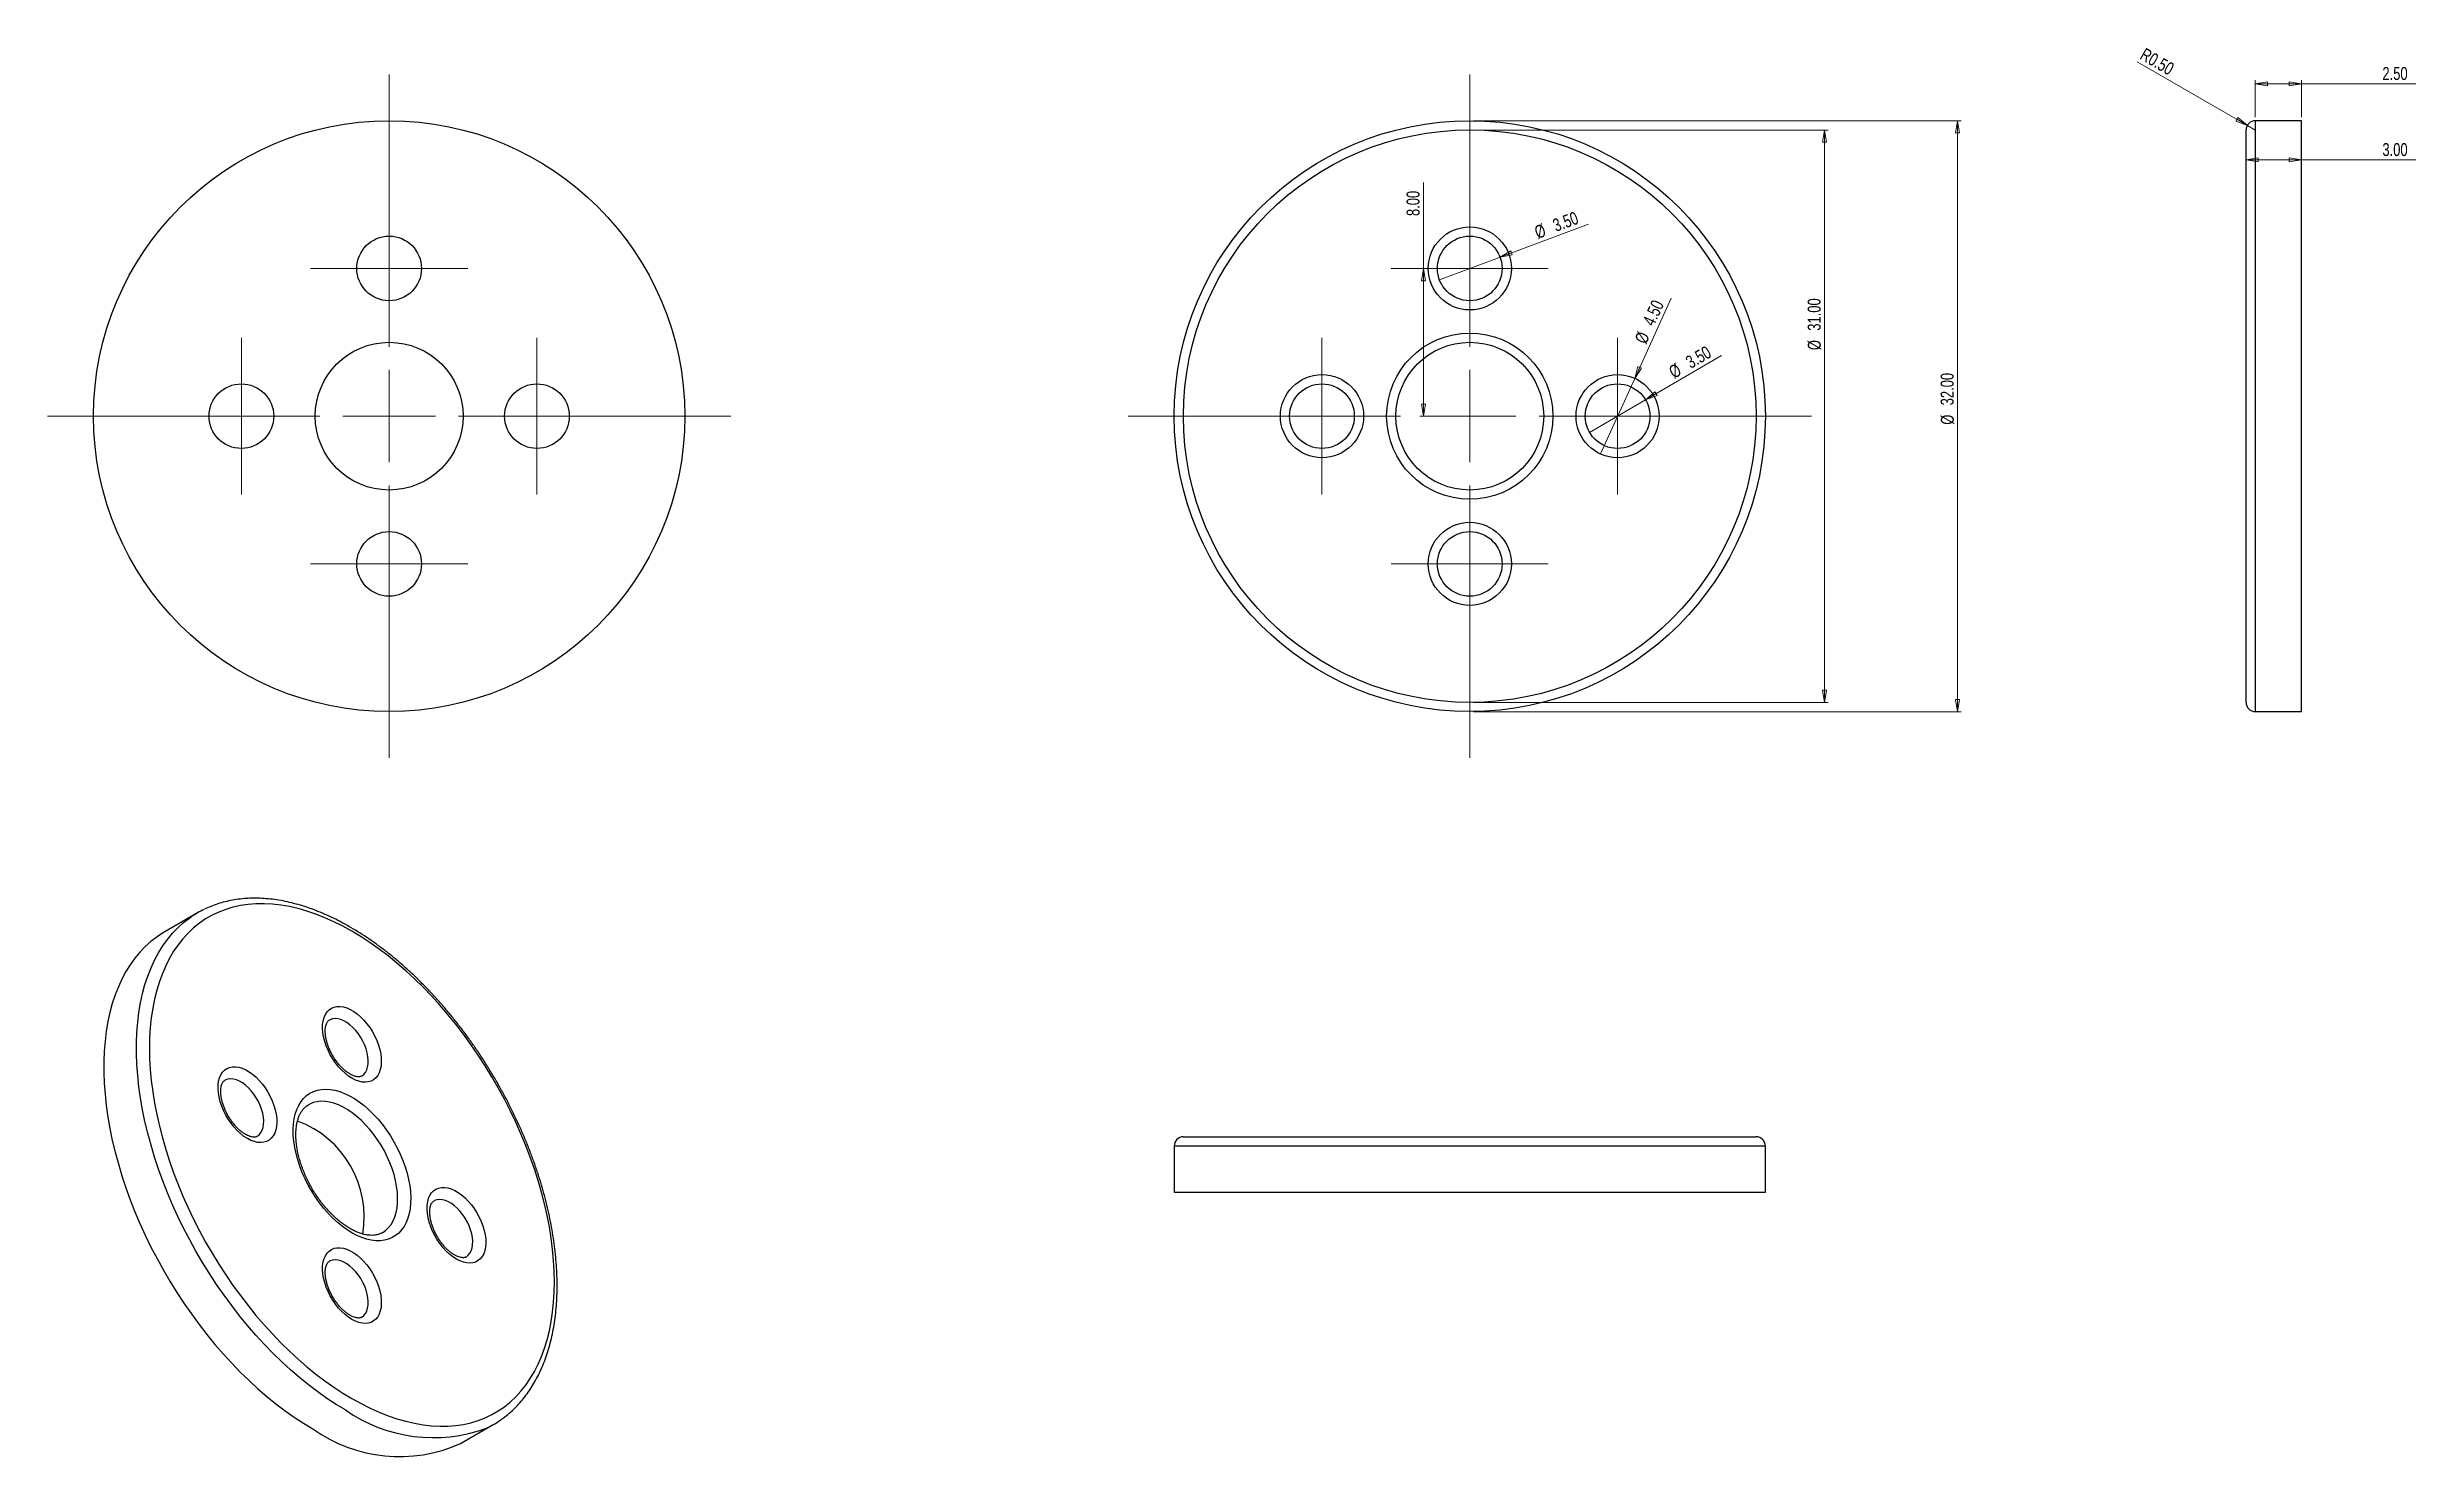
# Model space of a CAD drawing. Header units: millimetres. Extents: x 14 to 142, y 21 to 97.
import ezdxf

# ---------------------------------------------------------------- set-up
doc = ezdxf.new("R2010")
doc.units = ezdxf.units.MM
doc.header["$LTSCALE"] = 0.2
doc.styles.add('SLDTEXTSTYLE0', font='TXT', dxfattribs={"width": 0.75})
doc.dimstyles.new('SLDDIMSTYLE0', dxfattribs={"dimtxt": 0.7, "dimasz": 0.6604, "dimexe": 0, "dimexo": 0.0625, "dimgap": 0.175, "dimtad": 2, "dimrnd": 1e-09, "dimzin": 4, "dimdsep": 46, "dimtxsty": 'SLDTEXTSTYLE0', "dimblk1": 'CLOSED', "dimblk2": 'CLOSED', "dimsah": 1, "dimcen": 0.09, "dimadec": 0, "dimazin": 1, "dimtfac": 1, "dimtofl": 0, "dimtmove": 0, "dimatfit": 3, "dimldrblk": 'CLOSED', "dimfxl": 1, "dimfrac": 2, "dimtolj": 1, "dimtzin": 12, "dimarcsym": 0})
doc.dimstyles.new('SLDDIMSTYLE1', dxfattribs={"dimtxt": 0.7, "dimasz": 0.6604, "dimexe": 0, "dimexo": 0.0625, "dimgap": 0.175, "dimtad": 2, "dimrnd": 1e-09, "dimzin": 4, "dimdsep": 46, "dimtxsty": 'SLDTEXTSTYLE0', "dimblk1": 'NONE', "dimblk2": 'CLOSED', "dimsah": 1, "dimcen": 0, "dimadec": 0, "dimazin": 1, "dimtfac": 1, "dimtmove": 0, "dimatfit": 3, "dimldrblk": 'NONE', "dimfxl": 1, "dimfrac": 2, "dimtolj": 1, "dimtzin": 12, "dimarcsym": 0})
doc.dimstyles.new('SLDDIMSTYLE2', dxfattribs={"dimtxt": 0.7, "dimasz": 0.6604, "dimexe": 0, "dimexo": 0.0625, "dimgap": 0.175, "dimtad": 2, "dimrnd": 1e-09, "dimzin": 0, "dimdsep": 46, "dimtxsty": 'SLDTEXTSTYLE0', "dimblk1": 'CLOSED', "dimblk2": 'CLOSED', "dimsah": 1, "dimcen": 0, "dimadec": 0, "dimazin": 0, "dimtfac": 1, "dimtofl": 0, "dimtmove": 0, "dimatfit": 3, "dimldrblk": 'CLOSED', "dimfxl": 1, "dimfrac": 2, "dimtolj": 1, "dimtzin": 12, "dimarcsym": 0})

# ---------------------------------------------------------------- blocks, each defined once
blk = doc.blocks.new('_Closed')
at = {"color": 0, "linetype": 'ByBlock', "lineweight": -2}
for p, q in [((-1, 0.166667), (0, 0)), ((-1, 0.166667), (-1, -0.166667)), ((0, 0), (-1, -0.166667)), ((0, 0), (-1, 0))]:
    blk.add_line(p, q, dxfattribs=at)
blk = doc.blocks.new('_D')
at = {"color": 7, "linetype": 'Continuous', "lineweight": 0}
for p, q in [((90.87, 93.23), (117.27, 93.23)), ((117.07, 93.23), (117.07, 61.23)), ((90.87, 61.23), (117.27, 61.23))]:
    blk.add_line(p, q, dxfattribs=at)
at = {"color": 7, "linetype": 'Continuous', "lineweight": 18, "xscale": 0.6604, "yscale": 0.6604}
for p, rotation in [((117.07, 93.23, -1.5), 90), ((117.07, 61.23, -1.5), 270)]:
    blk.add_blockref('_Closed', p, dxfattribs=dict(at, rotation=rotation))
at = {"color": 7, "linetype": 'Continuous', "lineweight": 18, "char_height": 0.7, "attachment_point": 1, "rotation": 90, "style": 'SLDTEXTSTYLE0'}
for s, insert in [('32.00', (116.16, 77.82)), ('%%c', (116.17, 76.77))]:
    blk.add_mtext(s, dxfattribs=dict(at, insert=insert))
blk = doc.blocks.new('_D_1')
at = {"color": 7, "linetype": 'Continuous', "lineweight": 0}
for p, q in [((90.87, 92.73), (110.07, 92.73)), ((109.87, 92.73), (109.87, 61.73)), ((90.87, 61.73), (110.07, 61.73))]:
    blk.add_line(p, q, dxfattribs=at)
at = {"color": 7, "linetype": 'Continuous', "lineweight": 18, "xscale": 0.6604, "yscale": 0.6604}
for p, rotation in [((109.87, 92.73, -1.5), 90), ((109.87, 61.73, -1.5), 270)]:
    blk.add_blockref('_Closed', p, dxfattribs=dict(at, rotation=rotation))
at = {"color": 7, "linetype": 'Continuous', "lineweight": 18, "char_height": 0.7, "attachment_point": 1, "rotation": 90, "style": 'SLDTEXTSTYLE0'}
for s, insert in [('31.00', (108.96, 81.86)), ('%%c', (108.97, 80.81))]:
    blk.add_mtext(s, dxfattribs=dict(at, insert=insert))
blk = doc.blocks.new('_D_2')
at = {"color": 7, "linetype": 'Continuous', "lineweight": 0}
for q in [(97.1, 87.64), (89.03, 84.62)]:
    blk.add_line((92.31, 85.85), q, dxfattribs=at)
at = {"color": 7, "linetype": 'Continuous', "lineweight": 18, "xscale": 0.6604, "yscale": 0.6604, "rotation": 200.5016203426}
blk.add_blockref('_Closed', (92.31, 85.85, -1.5), dxfattribs=at)
at = {"color": 7, "linetype": 'Continuous', "lineweight": 18, "char_height": 0.7, "attachment_point": 1, "rotation": 20.5016, "style": 'SLDTEXTSTYLE0'}
for s, insert in [('%%c', (94.1, 87.48)), ('3.50', (95.09, 87.86))]:
    blk.add_mtext(s, dxfattribs=dict(at, insert=insert))
blk = doc.blocks.new('_None')
blk = doc.blocks.new('_D_3')
at = {"color": 7, "linetype": 'Continuous', "lineweight": 0}
for p, q in [((88.16, 85.23), (88.16, 89.89)), ((88.16, 85.23), (88.16, 77.23)), ((90.47, 77.23), (87.96, 77.23))]:
    blk.add_line(p, q, dxfattribs=at)
at = {"color": 7, "linetype": 'Continuous', "lineweight": 18, "xscale": 0.6604, "yscale": 0.6604}
for p, rotation in [((88.16, 85.23, -1.5), 90), ((88.16, 77.23, -1.5), 270)]:
    blk.add_blockref('_Closed', p, dxfattribs=dict(at, rotation=rotation))
at = {"color": 7, "linetype": 'Continuous', "lineweight": 18, "insert": (87.25, 88.07), "char_height": 0.7, "attachment_point": 1, "rotation": 90, "style": 'SLDTEXTSTYLE0'}
blk.add_mtext('8.00', dxfattribs=at)
blk = doc.blocks.new('_D_4')
at = {"color": 7, "linetype": 'Continuous', "lineweight": 0}
for q in [(104.3, 80.52), (97.16, 76.35)]:
    blk.add_line((100.18, 78.12), q, dxfattribs=at)
at = {"color": 7, "linetype": 'Continuous', "lineweight": 18, "xscale": 0.6604, "yscale": 0.6604, "rotation": 210.2378983833}
blk.add_blockref('_Closed', (100.18, 78.12, -1.5), dxfattribs=at)
at = {"color": 7, "linetype": 'Continuous', "lineweight": 18, "char_height": 0.7, "attachment_point": 1, "rotation": 30.2379, "style": 'SLDTEXTSTYLE0'}
for s, insert in [('3.50', (102.28, 80.39)), ('%%c', (101.37, 79.85))]:
    blk.add_mtext(s, dxfattribs=dict(at, insert=insert))
blk = doc.blocks.new('_D_5')
at = {"color": 7, "linetype": 'Continuous', "lineweight": 0}
for q in [(101.58, 83.62), (97.74, 75.19)]:
    blk.add_line((99.6, 79.28), q, dxfattribs=at)
at = {"color": 7, "linetype": 'Continuous', "lineweight": 18, "xscale": 0.6604, "yscale": 0.6604, "rotation": 245.551118835}
blk.add_blockref('_Closed', (99.6, 79.28, -1.5), dxfattribs=at)
at = {"color": 7, "linetype": 'Continuous', "lineweight": 18, "char_height": 0.7, "attachment_point": 1, "rotation": 65.5511, "style": 'SLDTEXTSTYLE0'}
for s, insert in [('4.50', (100, 82.35)), ('%%c', (99.57, 81.38))]:
    blk.add_mtext(s, dxfattribs=dict(at, insert=insert))
blk = doc.blocks.new('SW_CENTERMARKSYMBOL_0')
at = {"color": 0, "linetype": 'Continuous', "lineweight": 18}
for p, q in [((0, 5), (0, 18.5)), ((0, 0), (0, 2.5)), ((-5, 0), (-18.5, 0)), ((0, 0), (-2.5, 0)), ((0, 0), (0, -2.5)), ((0, 0), (2.5, 0)), ((5, 0), (18.5, 0)), ((0, -5), (0, -18.5))]:
    blk.add_line(p, q, dxfattribs=at)
blk = doc.blocks.new('SW_CENTERMARKSYMBOL_1')
at = {"color": 0, "linetype": 'Continuous', "lineweight": 18}
for p, q in [((0, 2.5), (0, 4.25)), ((0, 0), (0, 2.5)), ((-2.5, 0), (-4.25, 0)), ((0, 0), (-2.5, 0)), ((0, 0), (0, -2.5)), ((0, 0), (2.5, 0)), ((2.5, 0), (4.25, 0)), ((0, -2.5), (0, -4.25))]:
    blk.add_line(p, q, dxfattribs=at)
blk = doc.blocks.new('SW_CENTERMARKSYMBOL_2')
at = {"color": 0, "linetype": 'Continuous', "lineweight": 18}
for p, q in [((0, 2.5), (0, 4.25)), ((0, 0), (0, 2.5)), ((-2.5, 0), (-4.25, 0)), ((0, 0), (-2.5, 0)), ((0, 0), (0, -2.5)), ((0, 0), (2.5, 0)), ((2.5, 0), (4.25, 0)), ((0, -2.5), (0, -4.25))]:
    blk.add_line(p, q, dxfattribs=at)
blk = doc.blocks.new('SW_CENTERMARKSYMBOL_3')
at = {"color": 0, "linetype": 'Continuous', "lineweight": 18}
for p, q in [((0, 2.5), (0, 4.25)), ((0, 0), (0, 2.5)), ((-2.5, 0), (-4.25, 0)), ((0, 0), (-2.5, 0)), ((0, 0), (0, -2.5)), ((0, 0), (2.5, 0)), ((2.5, 0), (4.25, 0)), ((0, -2.5), (0, -4.25))]:
    blk.add_line(p, q, dxfattribs=at)
blk = doc.blocks.new('SW_CENTERMARKSYMBOL_4')
at = {"color": 0, "linetype": 'Continuous', "lineweight": 18}
for p, q in [((0, 2.5), (0, 4.25)), ((0, 0), (0, 2.5)), ((-2.5, 0), (-4.25, 0)), ((0, 0), (-2.5, 0)), ((0, 0), (0, -2.5)), ((0, 0), (2.5, 0)), ((2.5, 0), (4.25, 0)), ((0, -2.5), (0, -4.25))]:
    blk.add_line(p, q, dxfattribs=at)
blk = doc.blocks.new('_D_6')
at = {"color": 7, "linetype": 'Continuous', "lineweight": 0}
for p, q in [((133.19, 93.43), (133.19, 95.43)), ((133.19, 95.23), (135.69, 95.23)), ((135.69, 93.43), (135.69, 95.43)), ((135.69, 95.23), (141.88, 95.23))]:
    blk.add_line(p, q, dxfattribs=at)
at = {"color": 7, "linetype": 'Continuous', "lineweight": 18, "xscale": 0.6604, "yscale": 0.6604, "rotation": 180}
blk.add_blockref('_Closed', (133.19, 95.23), dxfattribs=at)
at = {"color": 7, "linetype": 'Continuous', "lineweight": 18, "xscale": 0.6604, "yscale": 0.6604}
blk.add_blockref('_Closed', (135.69, 95.23), dxfattribs=at)
at = {"color": 7, "linetype": 'Continuous', "lineweight": 18, "insert": (140.07, 96.14), "char_height": 0.7, "attachment_point": 1, "style": 'SLDTEXTSTYLE0'}
blk.add_mtext('2.50', dxfattribs=at)
blk = doc.blocks.new('_D_7')
at = {"color": 7, "linetype": 'Continuous', "lineweight": 0}
for q in [(132.69, 91.12), (141.88, 91.12)]:
    blk.add_line((135.69, 91.12), q, dxfattribs=at)
at = {"color": 7, "linetype": 'Continuous', "lineweight": 18, "xscale": 0.6604, "yscale": 0.6604, "rotation": 180}
blk.add_blockref('_Closed', (132.69, 91.12), dxfattribs=at)
at = {"color": 7, "linetype": 'Continuous', "lineweight": 18, "xscale": 0.6604, "yscale": 0.6604}
blk.add_blockref('_Closed', (135.69, 91.12), dxfattribs=at)
at = {"color": 7, "linetype": 'Continuous', "lineweight": 18, "insert": (140.07, 92.02), "char_height": 0.7, "attachment_point": 1, "style": 'SLDTEXTSTYLE0'}
blk.add_mtext('3.00', dxfattribs=at)
blk = doc.blocks.new('_D_8')
at = {"color": 7, "linetype": 'Continuous', "lineweight": 0}
for q in [(126.79, 96.43), (133.19, 92.73)]:
    blk.add_line((132.76, 92.98), q, dxfattribs=at)
at = {"color": 7, "linetype": 'Continuous', "lineweight": 18, "xscale": 0.6604, "yscale": 0.6604, "rotation": 330}
blk.add_blockref('_Closed', (132.76, 92.98), dxfattribs=at)
at = {"color": 7, "linetype": 'Continuous', "lineweight": 18, "insert": (127.24, 97.21), "char_height": 0.7, "attachment_point": 1, "rotation": 330, "style": 'SLDTEXTSTYLE0'}
blk.add_mtext('R0.50', dxfattribs=at)
blk = doc.blocks.new('SW_CENTERMARKSYMBOL_5')
at = {"color": 0, "linetype": 'Continuous', "lineweight": 18}
for p, q in [((0, 5), (0, 18.5)), ((0, 0), (0, 2.5)), ((-5, 0), (-18.5, 0)), ((0, 0), (-2.5, 0)), ((0, 0), (0, -2.5)), ((0, 0), (2.5, 0)), ((5, 0), (18.5, 0)), ((0, -5), (0, -18.5))]:
    blk.add_line(p, q, dxfattribs=at)
blk = doc.blocks.new('SW_CENTERMARKSYMBOL_6')
at = {"color": 0, "linetype": 'Continuous', "lineweight": 18}
for p, q in [((0, 2.5), (0, 4.25)), ((0, 0), (0, 2.5)), ((-2.5, 0), (-4.25, 0)), ((0, 0), (-2.5, 0)), ((0, 0), (0, -2.5)), ((0, 0), (2.5, 0)), ((2.5, 0), (4.25, 0)), ((0, -2.5), (0, -4.25))]:
    blk.add_line(p, q, dxfattribs=at)
blk = doc.blocks.new('SW_CENTERMARKSYMBOL_7')
at = {"color": 0, "linetype": 'Continuous', "lineweight": 18}
for p, q in [((0, 2.5), (0, 4.25)), ((0, 0), (0, 2.5)), ((-2.5, 0), (-4.25, 0)), ((0, 0), (-2.5, 0)), ((0, 0), (0, -2.5)), ((0, 0), (2.5, 0)), ((2.5, 0), (4.25, 0)), ((0, -2.5), (0, -4.25))]:
    blk.add_line(p, q, dxfattribs=at)
blk = doc.blocks.new('SW_CENTERMARKSYMBOL_8')
at = {"color": 0, "linetype": 'Continuous', "lineweight": 18}
for p, q in [((0, 2.5), (0, 4.25)), ((0, 0), (0, 2.5)), ((-2.5, 0), (-4.25, 0)), ((0, 0), (-2.5, 0)), ((0, 0), (0, -2.5)), ((0, 0), (2.5, 0)), ((2.5, 0), (4.25, 0)), ((0, -2.5), (0, -4.25))]:
    blk.add_line(p, q, dxfattribs=at)
blk = doc.blocks.new('SW_CENTERMARKSYMBOL_9')
at = {"color": 0, "linetype": 'Continuous', "lineweight": 18}
for p, q in [((0, 2.5), (0, 4.25)), ((0, 0), (0, 2.5)), ((-2.5, 0), (-4.25, 0)), ((0, 0), (-2.5, 0)), ((0, 0), (0, -2.5)), ((0, 0), (2.5, 0)), ((2.5, 0), (4.25, 0)), ((0, -2.5), (0, -4.25))]:
    blk.add_line(p, q, dxfattribs=at)

msp = doc.modelspace()

# ---------------------------------------------------------------- linework, layer by layer
at = {"color": 7, "linetype": 'Continuous', "lineweight": 25}
for p, q in [((132.689, 61.734), (132.689, 92.734)), ((135.689, 93.234), (133.189, 93.234)), ((133.189, 93.234), (133.189, 61.234)), ((135.689, 61.234), (135.689, 93.234)), ((133.189, 61.234), (135.689, 61.234)), ((21.809, 50.336), (20.041, 49.315)), ((74.671, 37.708), (74.671, 35.208)), ((90.671, 37.708), (74.671, 37.708)), ((75.171, 38.208), (90.671, 38.208)), ((90.671, 38.208), (106.171, 38.208)), ((106.671, 37.708), (90.671, 37.708)), ((106.671, 35.208), (106.671, 37.708)), ((74.671, 35.208), (90.671, 35.208)), ((90.671, 35.208), (106.671, 35.208)), ((36.04, 21.602), (37.808, 22.622))]:
    msp.add_line(p, q, dxfattribs=at)
at = {"color": 7, "linetype": 'Continuous', "lineweight": 25, "flags": 128}
for points in [[(29.809, 23.414), (29.308, 23.716), (28.809, 24.043), (28.311, 24.394), (27.817, 24.768), (27.326, 25.166), (26.84, 25.586), (26.36, 26.027), (25.887, 26.488), (25.421, 26.969), (24.964, 27.469), (24.517, 27.987), (24.08, 28.52), (23.654, 29.07), (23.24, 29.634), (22.839, 30.212), (22.451, 30.801), (22.078, 31.402), (21.721, 32.013), (21.379, 32.632), (21.053, 33.259), (20.745, 33.893), (20.454, 34.531), (20.182, 35.173), (19.928, 35.818), (19.694, 36.464), (19.48, 37.11), (19.286, 37.755), (19.112, 38.398), (18.96, 39.036), (18.828, 39.67), (18.718, 40.297), (18.63, 40.917), (18.564, 41.528), (18.52, 42.129), (18.498, 42.72), (18.498, 43.298), (18.52, 43.862), (18.564, 44.413), (18.63, 44.947), (18.718, 45.466), (18.828, 45.966), (18.96, 46.448), (19.112, 46.91), (19.286, 47.352), (19.48, 47.773), (19.694, 48.172), (19.928, 48.548), (20.182, 48.9), (20.454, 49.228), (20.745, 49.53), (21.053, 49.808), (21.379, 50.059), (21.482, 50.131)], [(30.162, 24.027), (30.654, 23.756), (31.145, 23.511), (31.633, 23.292), (32.119, 23.1), (32.601, 22.936), (33.078, 22.8), (33.549, 22.691), (34.013, 22.611), (34.47, 22.559), (34.918, 22.535), (35.356, 22.54), (35.784, 22.573), (36.2, 22.635), (36.604, 22.725), (36.996, 22.843), (37.373, 22.989), (37.736, 23.163), (38.084, 23.364), (38.416, 23.591), (38.731, 23.845), (39.029, 24.125), (39.309, 24.43), (39.571, 24.76), (39.814, 25.114), (40.037, 25.491), (40.24, 25.891), (40.423, 26.312), (40.586, 26.755), (40.727, 27.217), (40.848, 27.698), (40.946, 28.198), (41.023, 28.714), (41.078, 29.247), (41.111, 29.795), (41.122, 30.356), (41.111, 30.93), (41.078, 31.516), (41.023, 32.112), (40.946, 32.718), (40.848, 33.331), (40.727, 33.951), (40.586, 34.577), (40.423, 35.207), (40.24, 35.839), (40.037, 36.474), (39.814, 37.109), (39.571, 37.743), (39.309, 38.375), (39.029, 39.004), (38.731, 39.628), (38.416, 40.246), (38.084, 40.856), (37.736, 41.459), (37.373, 42.051), (36.996, 42.633), (36.604, 43.203), (36.2, 43.76), (35.784, 44.303), (35.356, 44.83), (34.918, 45.341), (34.47, 45.834), (34.013, 46.309), (33.549, 46.765), (33.078, 47.2), (32.601, 47.614), (32.119, 48.006), (31.633, 48.376), (31.145, 48.721), (30.654, 49.043), (30.162, 49.34), (29.67, 49.611), (29.18, 49.856), (28.691, 50.074), (28.205, 50.266), (27.723, 50.43), (27.246, 50.567), (26.775, 50.675), (26.311, 50.756), (25.855, 50.808), (25.407, 50.831), (24.968, 50.827), (24.541, 50.793), (24.124, 50.731), (23.72, 50.641), (23.329, 50.523), (22.951, 50.377), (22.588, 50.204), (22.24, 50.003), (21.908, 49.775), (21.593, 49.521), (21.295, 49.241), (21.015, 48.936), (20.753, 48.606), (20.511, 48.252), (20.287, 47.875), (20.084, 47.475), (19.901, 47.054), (19.738, 46.612), (19.597, 46.149), (19.477, 45.668), (19.378, 45.169), (19.301, 44.652), (19.246, 44.119), (19.213, 43.572), (19.202, 43.01), (19.213, 42.436), (19.246, 41.85), (19.301, 41.254), (19.378, 40.649), (19.477, 40.035), (19.597, 39.415), (19.738, 38.79), (19.901, 38.16), (20.084, 37.527), (20.287, 36.892), (20.511, 36.257), (20.753, 35.623), (21.015, 34.991), (21.295, 34.363), (21.593, 33.739), (21.908, 33.121), (22.24, 32.51), (22.588, 31.908), (22.951, 31.315), (23.329, 30.733), (23.72, 30.163), (24.124, 29.606), (24.541, 29.064), (24.968, 28.536), (25.407, 28.025), (25.855, 27.532), (26.311, 27.057), (26.775, 26.601), (27.246, 26.166), (27.723, 25.752), (28.205, 25.36), (28.691, 24.991), (29.18, 24.645), (29.67, 24.323), (30.162, 24.027)], [(20.041, 49.315), (19.953, 49.263), (19.611, 49.038), (19.285, 48.787), (18.977, 48.51), (18.686, 48.207), (18.414, 47.879), (18.16, 47.527), (17.926, 47.151), (17.712, 46.753), (17.518, 46.332), (17.344, 45.89), (17.192, 45.428), (17.06, 44.946), (16.951, 44.445), (16.863, 43.927), (16.796, 43.392), (16.752, 42.842), (16.73, 42.277), (16.73, 41.699), (16.752, 41.109), (16.796, 40.508), (16.863, 39.896), (16.951, 39.277), (17.06, 38.649), (17.192, 38.016), (17.344, 37.377), (17.518, 36.735), (17.712, 36.09), (17.926, 35.444), (18.16, 34.798), (18.414, 34.153), (18.686, 33.511), (18.977, 32.872), (19.285, 32.239), (19.611, 31.612), (19.953, 30.992), (20.311, 30.382), (20.684, 29.781), (21.071, 29.191), (21.472, 28.614), (21.886, 28.05), (22.312, 27.5), (22.749, 26.966), (23.197, 26.449), (23.654, 25.949), (24.119, 25.468), (24.592, 25.006), (25.072, 24.565), (25.558, 24.146), (26.049, 23.748), (26.543, 23.373), (27.041, 23.022), (27.54, 22.696), (28.041, 22.394)], [(30.162, 41.378), (29.974, 41.5), (29.788, 41.645), (29.608, 41.813), (29.436, 42), (29.273, 42.205), (29.124, 42.423), (28.988, 42.653), (28.869, 42.891), (28.769, 43.133), (28.688, 43.376), (28.627, 43.617), (28.589, 43.853), (28.572, 44.079), (28.577, 44.293), (28.605, 44.493), (28.655, 44.674), (28.726, 44.835), (28.817, 44.973), (28.927, 45.086), (29.054, 45.173), (29.197, 45.233), (29.353, 45.264), (29.521, 45.267), (29.697, 45.241), (29.881, 45.186), (30.068, 45.104), (30.256, 44.995), (30.444, 44.861), (30.627, 44.704), (30.804, 44.527), (30.971, 44.33), (31.128, 44.119), (31.27, 43.894), (31.398, 43.66), (31.507, 43.42), (31.598, 43.176), (31.669, 42.934), (31.719, 42.695), (31.747, 42.464), (31.752, 42.243), (31.736, 42.036), (31.697, 41.845), (31.636, 41.674), (31.555, 41.524), (31.455, 41.398), (31.336, 41.298), (31.201, 41.224), (31.051, 41.179), (30.889, 41.162), (30.716, 41.173), (30.536, 41.214), (30.35, 41.283), (30.162, 41.378)], [(30.685, 41.496), (30.698, 41.505), (30.805, 41.589), (30.894, 41.698), (30.963, 41.831), (31.012, 41.985), (31.04, 42.158), (31.045, 42.345), (31.029, 42.545), (30.99, 42.752), (30.931, 42.965), (30.852, 43.178), (30.754, 43.388), (30.639, 43.592), (30.509, 43.785), (30.367, 43.965), (30.215, 44.127), (30.055, 44.269), (29.891, 44.389), (29.726, 44.485), (29.562, 44.554), (29.403, 44.596), (29.25, 44.609), (29.108, 44.594), (28.979, 44.55), (28.933, 44.526)], [(24.505, 38.112), (24.317, 38.233), (24.132, 38.379), (23.951, 38.546), (23.779, 38.734), (23.616, 38.938), (23.467, 39.157), (23.331, 39.386), (23.213, 39.624), (23.112, 39.866), (23.031, 40.109), (22.971, 40.351), (22.932, 40.586), (22.915, 40.812), (22.921, 41.027), (22.948, 41.226), (22.998, 41.407), (23.069, 41.568), (23.16, 41.706), (23.27, 41.82), (23.397, 41.907), (23.54, 41.966), (23.696, 41.998), (23.864, 42), (24.041, 41.974), (24.224, 41.92), (24.411, 41.837), (24.6, 41.728), (24.787, 41.595), (24.97, 41.438), (25.147, 41.26), (25.314, 41.064), (25.471, 40.852), (25.613, 40.627), (25.741, 40.393), (25.851, 40.153), (25.942, 39.91), (26.012, 39.667), (26.062, 39.428), (26.09, 39.197), (26.096, 38.976), (26.079, 38.769), (26.04, 38.579), (25.98, 38.407), (25.899, 38.257), (25.798, 38.132), (25.679, 38.031), (25.544, 37.958), (25.394, 37.912), (25.232, 37.895), (25.059, 37.907), (24.879, 37.947), (24.693, 38.016), (24.505, 38.112)], [(25.028, 38.23), (25.041, 38.238), (25.148, 38.322), (25.237, 38.432), (25.306, 38.565), (25.355, 38.719), (25.383, 38.891), (25.388, 39.079), (25.372, 39.278), (25.334, 39.486), (25.274, 39.698), (25.195, 39.911), (25.097, 40.122), (24.982, 40.325), (24.852, 40.519), (24.71, 40.698), (24.558, 40.86), (24.398, 41.003), (24.234, 41.123), (24.069, 41.218), (23.905, 41.287), (23.746, 41.329), (23.594, 41.342), (23.451, 41.327), (23.322, 41.284), (23.276, 41.26)], [(30.162, 33.009), (29.896, 33.175), (29.631, 33.367), (29.371, 33.581), (29.116, 33.817), (28.868, 34.074), (28.629, 34.348), (28.401, 34.639), (28.186, 34.945), (27.984, 35.262), (27.797, 35.59), (27.628, 35.925), (27.476, 36.265), (27.342, 36.609), (27.229, 36.953), (27.136, 37.295), (27.064, 37.633), (27.014, 37.964), (26.986, 38.286), (26.981, 38.597), (26.998, 38.894), (27.037, 39.176), (27.097, 39.441), (27.18, 39.686), (27.283, 39.91), (27.406, 40.111), (27.549, 40.289), (27.71, 40.441), (27.889, 40.566), (28.083, 40.665), (28.292, 40.736), (28.514, 40.778), (28.747, 40.791), (28.991, 40.776), (29.242, 40.732), (29.501, 40.659), (29.763, 40.559), (30.029, 40.431), (30.295, 40.277), (30.561, 40.098), (30.824, 39.895), (31.082, 39.67), (31.334, 39.423), (31.577, 39.158), (31.81, 38.875), (32.032, 38.576), (32.241, 38.264), (32.436, 37.942), (32.614, 37.61), (32.775, 37.272), (32.918, 36.93), (33.041, 36.586), (33.145, 36.242), (33.227, 35.902), (33.288, 35.567), (33.327, 35.24), (33.343, 34.924), (33.338, 34.619), (33.31, 34.329), (33.26, 34.056), (33.188, 33.801), (33.095, 33.566), (32.982, 33.353), (32.849, 33.163), (32.697, 32.998), (32.527, 32.859), (32.34, 32.747), (32.139, 32.663), (31.923, 32.606), (31.695, 32.578), (31.456, 32.579), (31.209, 32.609), (30.953, 32.667), (30.693, 32.754), (30.428, 32.868), (30.162, 33.009)], [(31.801, 33.011), (31.831, 33.028), (31.997, 33.147), (32.147, 33.292), (32.279, 33.462), (32.391, 33.656), (32.483, 33.871), (32.554, 34.107), (32.603, 34.362), (32.631, 34.633), (32.636, 34.919), (32.62, 35.217), (32.581, 35.525), (32.521, 35.84), (32.439, 36.16), (32.337, 36.483), (32.215, 36.806), (32.075, 37.126), (31.916, 37.441), (31.741, 37.748), (31.551, 38.046), (31.347, 38.331), (31.132, 38.602), (30.905, 38.856), (30.671, 39.092), (30.429, 39.307), (30.183, 39.5), (29.934, 39.67), (29.683, 39.814), (29.434, 39.933), (29.188, 40.024), (28.946, 40.088), (28.712, 40.123), (28.486, 40.13), (28.27, 40.108), (28.066, 40.058), (27.876, 39.98), (27.811, 39.945)], [(35.819, 31.58), (35.631, 31.702), (35.445, 31.847), (35.265, 32.015), (35.093, 32.202), (34.93, 32.407), (34.78, 32.625), (34.645, 32.855), (34.526, 33.093), (34.426, 33.335), (34.345, 33.578), (34.284, 33.819), (34.245, 34.055), (34.229, 34.281), (34.234, 34.496), (34.262, 34.695), (34.312, 34.876), (34.383, 35.037), (34.474, 35.175), (34.584, 35.288), (34.711, 35.376), (34.854, 35.435), (35.01, 35.467), (35.178, 35.469), (35.354, 35.443), (35.538, 35.388), (35.725, 35.306), (35.913, 35.197), (36.1, 35.063), (36.284, 34.906), (36.46, 34.729), (36.628, 34.532), (36.784, 34.321), (36.927, 34.096), (37.054, 33.862), (37.164, 33.622), (37.255, 33.378), (37.326, 33.136), (37.376, 32.897), (37.404, 32.666), (37.409, 32.445), (37.393, 32.238), (37.354, 32.047), (37.293, 31.876), (37.212, 31.726), (37.112, 31.6), (36.993, 31.5), (36.858, 31.426), (36.708, 31.381), (36.545, 31.364), (36.373, 31.375), (36.193, 31.416), (36.007, 31.485), (35.819, 31.58)], [(36.342, 31.699), (36.355, 31.707), (36.462, 31.791), (36.551, 31.9), (36.62, 32.033), (36.669, 32.187), (36.697, 32.36), (36.702, 32.547), (36.686, 32.747), (36.647, 32.955), (36.588, 33.167), (36.508, 33.38), (36.41, 33.59), (36.295, 33.794), (36.166, 33.987), (36.024, 34.167), (35.871, 34.329), (35.712, 34.471), (35.548, 34.591), (35.383, 34.687), (35.219, 34.756), (35.06, 34.798), (34.907, 34.811), (34.765, 34.796), (34.635, 34.752), (34.589, 34.728)], [(30.162, 28.314), (29.974, 28.435), (29.788, 28.581), (29.608, 28.748), (29.436, 28.936), (29.273, 29.14), (29.124, 29.359), (28.988, 29.588), (28.869, 29.826), (28.769, 30.068), (28.688, 30.312), (28.627, 30.553), (28.589, 30.788), (28.572, 31.014), (28.577, 31.229), (28.605, 31.428), (28.655, 31.609), (28.726, 31.77), (28.817, 31.908), (28.927, 32.022), (29.054, 32.109), (29.197, 32.168), (29.353, 32.2), (29.521, 32.202), (29.697, 32.176), (29.881, 32.122), (30.068, 32.039), (30.256, 31.93), (30.444, 31.797), (30.627, 31.64), (30.804, 31.462), (30.971, 31.266), (31.128, 31.054), (31.27, 30.829), (31.398, 30.595), (31.507, 30.355), (31.598, 30.112), (31.669, 29.869), (31.719, 29.631), (31.747, 29.399), (31.752, 29.178), (31.736, 28.971), (31.697, 28.781), (31.636, 28.609), (31.555, 28.46), (31.455, 28.334), (31.336, 28.233), (31.201, 28.16), (31.051, 28.114), (30.889, 28.097), (30.716, 28.109), (30.536, 28.149), (30.35, 28.218), (30.162, 28.314)], [(30.685, 28.432), (30.698, 28.44), (30.805, 28.524), (30.894, 28.634), (30.963, 28.767), (31.012, 28.921), (31.04, 29.093), (31.045, 29.281), (31.029, 29.48), (30.99, 29.688), (30.931, 29.9), (30.852, 30.114), (30.754, 30.324), (30.639, 30.527), (30.509, 30.721), (30.367, 30.9), (30.215, 31.062), (30.055, 31.205), (29.891, 31.325), (29.726, 31.42), (29.562, 31.489), (29.403, 31.531), (29.25, 31.544), (29.108, 31.529), (28.979, 31.486), (28.933, 31.462)]]:
    msp.add_lwpolyline(points, dxfattribs=at)
at = {"color": 7, "linetype": 'Continuous', "lineweight": 25}
for centre, radius in [((32.177, 77.234), 16), ((90.671, 77.234), 16), ((90.671, 77.234), 15.5), ((90.671, 85.234), 2.25), ((32.177, 85.234), 1.75), ((90.671, 85.234), 1.75), ((32.177, 77.234), 4), ((90.671, 77.234), 4.5), ((90.671, 77.234), 4), ((24.177, 77.234), 1.75), ((40.177, 77.234), 1.75), ((82.671, 77.234), 2.25), ((82.671, 77.234), 1.75), ((98.671, 77.234), 2.25), ((98.671, 77.234), 1.75), ((32.177, 69.234), 1.75), ((90.671, 69.234), 2.25), ((90.671, 69.234), 1.75)]:
    msp.add_circle(centre, radius, dxfattribs=at)
for centre, radius, start, end in [((133.189, 92.734), 0.5, 90, 180), ((133.189, 61.734), 0.5, 180, 270), ((24.479, 45.711), 5.34, 115.82185, 124.14158), ((25.32, 33.888), 5.507, 350.07423, 69.92798), ((75.171, 37.708), 0.5, 90, 180), ((106.171, 37.708), 0.5, 0, 90), ((34.568, 30.227), 8.31, 235.0636, 290.242), ((32.727, 28.928), 8.04, 234.35212, 294.33742), ((35.138, 27.248), 5.341, 295.57142, 304.31776)]:
    msp.add_arc(centre, radius, start, end, dxfattribs=at)
for points, knots in [([(38.168, 22.853), (38.234, 22.897), (38.409, 23.016), (38.678, 23.235), (38.976, 23.507), (39.257, 23.804), (39.521, 24.122), (39.769, 24.462), (39.999, 24.823), (40.211, 25.205), (40.405, 25.607), (40.58, 26.029), (40.736, 26.469), (40.873, 26.927), (40.989, 27.401), (41.086, 27.892), (41.163, 28.398), (41.219, 28.918), (41.256, 29.451), (41.271, 29.996), (41.267, 30.552), (41.242, 31.118), (41.197, 31.694), (41.132, 32.277), (41.048, 32.868), (40.943, 33.465), (40.819, 34.066), (40.676, 34.672), (40.515, 35.281), (40.334, 35.891), (40.135, 36.503), (39.919, 37.115), (39.685, 37.725), (39.433, 38.333), (39.165, 38.938), (38.881, 39.538), (38.582, 40.133), (38.267, 40.722), (37.937, 41.304), (37.594, 41.877), (37.237, 42.441), (36.867, 42.994), (36.485, 43.537), (36.091, 44.067), (35.687, 44.584), (35.272, 45.087), (34.848, 45.575), (34.415, 46.047), (33.973, 46.503), (33.525, 46.942), (33.07, 47.362), (32.609, 47.764), (32.142, 48.146), (31.672, 48.508), (31.198, 48.848), (30.721, 49.168), (30.242, 49.465), (29.762, 49.739), (29.282, 49.99), (28.802, 50.218), (28.323, 50.421), (27.846, 50.599), (27.372, 50.752), (26.903, 50.88), (26.438, 50.982), (25.978, 51.058), (25.525, 51.108), (25.08, 51.131), (24.643, 51.128), (24.216, 51.099), (23.798, 51.044), (23.392, 50.963), (22.997, 50.857), (22.616, 50.724), (22.342, 50.613), (22.2, 50.54), (22.176, 50.527)], [0, 0, 0, 0, 0.00795959, 0.02134847, 0.03475366, 0.04818564, 0.06165284, 0.07516124, 0.08871416, 0.10231232, 0.11595419, 0.12963639, 0.1433543, 0.1571026, 0.17087575, 0.18466836, 0.19847548, 0.21229278, 0.22611654, 0.23994374, 0.25377173, 0.26759839, 0.28142248, 0.29524315, 0.30905984, 0.32287225, 0.33668025, 0.35048387, 0.36428326, 0.37807864, 0.39187031, 0.40565861, 0.41944392, 0.43322663, 0.44700715, 0.46078591, 0.47456336, 0.48833992, 0.50211605, 0.51589219, 0.52966868, 0.54344593, 0.55722439, 0.57100451, 0.58478673, 0.59857151, 0.61235927, 0.62615044, 0.63994543, 0.65374462, 0.66754837, 0.68135697, 0.69517064, 0.70898953, 0.72281363, 0.73664279, 0.75047666, 0.76431458, 0.7781556, 0.79199833, 0.80584017, 0.81967844, 0.8335098, 0.8473302, 0.8611349, 0.87491855, 0.88867539, 0.90239954, 0.91608548, 0.92972856, 0.94332562, 0.95687554, 0.97037971, 0.98384227, 0.99727007, 1, 1, 1, 1]), ([(30.059, 41.607), (30.035, 41.622), (29.965, 41.663), (29.845, 41.749), (29.701, 41.87), (29.559, 42.01), (29.42, 42.168), (29.288, 42.341), (29.165, 42.525), (29.054, 42.719), (28.957, 42.919), (28.875, 43.12), (28.809, 43.32), (28.761, 43.514), (28.73, 43.699), (28.716, 43.871), (28.718, 44.027), (28.734, 44.164), (28.762, 44.279), (28.799, 44.372), (28.84, 44.442), (28.885, 44.492), (28.913, 44.518), (28.933, 44.526), (28.933, 44.527)], [0, 0, 0, 0, 0.0247427, 0.0722263, 0.1200738, 0.1683256, 0.2169371, 0.265833, 0.3149243, 0.3641167, 0.4133126, 0.4623856, 0.5112399, 0.5597832, 0.6079319, 0.6556241, 0.7028436, 0.7496625, 0.796315, 0.8431579, 0.8909938, 0.9414569, 0.9979336, 1, 1, 1, 1]), ([(24.402, 38.341), (24.378, 38.355), (24.308, 38.397), (24.188, 38.482), (24.044, 38.603), (23.902, 38.743), (23.763, 38.901), (23.631, 39.074), (23.508, 39.259), (23.397, 39.453), (23.3, 39.652), (23.218, 39.854), (23.152, 40.053), (23.104, 40.248), (23.073, 40.432), (23.059, 40.605), (23.061, 40.76), (23.077, 40.897), (23.105, 41.012), (23.142, 41.105), (23.183, 41.176), (23.228, 41.226), (23.256, 41.252), (23.276, 41.26), (23.277, 41.26)], [0, 0, 0, 0, 0.0247427, 0.0722263, 0.1200738, 0.1683256, 0.2169371, 0.265833, 0.3149243, 0.3641167, 0.4133126, 0.4623856, 0.5112399, 0.5597832, 0.6079319, 0.6556241, 0.7028436, 0.7496625, 0.796315, 0.8431579, 0.8909938, 0.9414569, 0.9979336, 1, 1, 1, 1]), ([(30.684, 41.497), (30.682, 41.496), (30.663, 41.481), (30.623, 41.469), (30.551, 41.456), (30.465, 41.458), (30.361, 41.476), (30.24, 41.516), (30.137, 41.563), (30.075, 41.598), (30.059, 41.607)], [0, 0, 0, 0, 0.0154685, 0.2061144, 0.3608692, 0.5040813, 0.6564717, 0.8025954, 0.9468586, 1, 1, 1, 1]), ([(30.059, 33.238), (30.02, 33.261), (29.906, 33.328), (29.717, 33.456), (29.491, 33.628), (29.267, 33.82), (29.046, 34.032), (28.831, 34.261), (28.622, 34.507), (28.421, 34.767), (28.231, 35.039), (28.052, 35.322), (27.886, 35.614), (27.734, 35.912), (27.597, 36.214), (27.477, 36.518), (27.373, 36.822), (27.287, 37.123), (27.219, 37.419), (27.169, 37.708), (27.137, 37.987), (27.124, 38.254), (27.129, 38.507), (27.15, 38.745), (27.188, 38.966), (27.242, 39.168), (27.309, 39.35), (27.39, 39.513), (27.483, 39.655), (27.59, 39.778), (27.698, 39.875), (27.777, 39.922), (27.812, 39.942)], [0, 0, 0, 0, 0.0175622, 0.0512151, 0.0849448, 0.1187575, 0.1526554, 0.1866331, 0.2206806, 0.2547855, 0.2889337, 0.3231108, 0.3573018, 0.391491, 0.4256588, 0.4597901, 0.4938697, 0.5278828, 0.5618155, 0.5956556, 0.629394, 0.6630274, 0.6965619, 0.7300187, 0.7634425, 0.7968861, 0.8304605, 0.864345, 0.8988068, 0.9342159, 0.9710114, 1, 1, 1, 1]), ([(25.027, 38.23), (25.025, 38.229), (25.006, 38.215), (24.966, 38.202), (24.894, 38.189), (24.808, 38.191), (24.704, 38.21), (24.583, 38.249), (24.48, 38.296), (24.418, 38.331), (24.402, 38.341)], [0, 0, 0, 0, 0.0154685, 0.2061144, 0.3608692, 0.5040813, 0.6564717, 0.8025954, 0.9468586, 1, 1, 1, 1]), ([(35.715, 31.809), (35.691, 31.824), (35.622, 31.865), (35.502, 31.951), (35.358, 32.072), (35.215, 32.212), (35.077, 32.37), (34.945, 32.543), (34.822, 32.728), (34.711, 32.921), (34.614, 33.121), (34.532, 33.322), (34.466, 33.522), (34.418, 33.716), (34.387, 33.901), (34.373, 34.073), (34.375, 34.229), (34.391, 34.366), (34.419, 34.481), (34.455, 34.574), (34.497, 34.644), (34.542, 34.694), (34.57, 34.72), (34.59, 34.728), (34.59, 34.729)], [0, 0, 0, 0, 0.0247427, 0.0722263, 0.1200738, 0.1683256, 0.2169371, 0.265833, 0.3149243, 0.3641167, 0.4133126, 0.4623856, 0.5112399, 0.5597832, 0.6079319, 0.6556241, 0.7028436, 0.7496625, 0.796315, 0.8431579, 0.8909938, 0.9414569, 0.9979336, 1, 1, 1, 1]), ([(31.802, 33.013), (31.762, 32.992), (31.673, 32.944), (31.518, 32.898), (31.343, 32.871), (31.157, 32.869), (30.963, 32.89), (30.761, 32.934), (30.552, 33.001), (30.336, 33.09), (30.17, 33.174), (30.077, 33.227), (30.059, 33.238)], [0, 0, 0, 0, 0.1005057, 0.222074, 0.3390807, 0.4507691, 0.5585081, 0.6637893, 0.7676971, 0.8709377, 0.9739492, 1, 1, 1, 1]), ([(30.059, 28.543), (30.035, 28.557), (29.965, 28.599), (29.845, 28.684), (29.701, 28.805), (29.559, 28.946), (29.42, 29.103), (29.288, 29.276), (29.165, 29.461), (29.054, 29.655), (28.957, 29.854), (28.875, 30.056), (28.809, 30.255), (28.761, 30.45), (28.73, 30.635), (28.716, 30.807), (28.718, 30.962), (28.734, 31.099), (28.762, 31.214), (28.799, 31.307), (28.84, 31.378), (28.885, 31.428), (28.913, 31.454), (28.933, 31.462), (28.933, 31.462)], [0, 0, 0, 0, 0.0247427, 0.0722263, 0.1200738, 0.1683256, 0.2169371, 0.265833, 0.3149243, 0.3641167, 0.4133126, 0.4623856, 0.5112399, 0.5597832, 0.6079319, 0.6556241, 0.7028436, 0.7496625, 0.796315, 0.8431579, 0.8909938, 0.9414569, 0.9979336, 1, 1, 1, 1]), ([(36.341, 31.699), (36.339, 31.698), (36.32, 31.683), (36.28, 31.671), (36.208, 31.658), (36.122, 31.66), (36.018, 31.678), (35.897, 31.718), (35.794, 31.765), (35.732, 31.8), (35.715, 31.809)], [0, 0, 0, 0, 0.0154685, 0.2061144, 0.3608692, 0.5040813, 0.6564717, 0.8025954, 0.9468586, 1, 1, 1, 1]), ([(30.684, 28.432), (30.682, 28.431), (30.663, 28.417), (30.623, 28.404), (30.551, 28.391), (30.465, 28.393), (30.361, 28.412), (30.24, 28.451), (30.137, 28.498), (30.075, 28.533), (30.059, 28.543)], [0, 0, 0, 0, 0.01546847, 0.20611441, 0.36086922, 0.50408126, 0.65647167, 0.80259544, 0.94685865, 1, 1, 1, 1])]:
    msp.add_open_spline(points, degree=3, knots=knots, dxfattribs=at)

# ---------------------------------------------------------------- block references
at = {"color": 7, "linetype": 'Continuous', "lineweight": 18}
for name, p in [('SW_CENTERMARKSYMBOL_5', (32.177, 77.234)), ('SW_CENTERMARKSYMBOL_0', (90.671, 77.234)), ('SW_CENTERMARKSYMBOL_7', (32.177, 85.234)), ('SW_CENTERMARKSYMBOL_4', (90.671, 85.234)), ('SW_CENTERMARKSYMBOL_6', (24.177, 77.234)), ('SW_CENTERMARKSYMBOL_8', (40.177, 77.234)), ('SW_CENTERMARKSYMBOL_1', (82.671, 77.234)), ('SW_CENTERMARKSYMBOL_3', (98.671, 77.234)), ('SW_CENTERMARKSYMBOL_9', (32.177, 69.234)), ('SW_CENTERMARKSYMBOL_2', (90.671, 69.234))]:
    msp.add_blockref(name, p, dxfattribs=at)

# ---------------------------------------------------------------- dimensions: what is measured, and where the dimension line sits
dim = msp.add_radius_dim(center=(133.189, 92.734), mpoint=(132.756, 92.984), dimstyle='SLDDIMSTYLE2', dxfattribs=at)
dim.commit()
dim.dimension.update_dxf_attribs({"geometry": '_D_8', "text_midpoint": (127.802, 95.844), "dimtype": 164})
for base, p1, p2, picture, middle in [((135.689, 95.234), (133.189, 93.234), (135.689, 93.234), '_D_6', (140.972, 95.234)), ((132.689, 91.121), (135.689, 93.234), (132.689, 92.734), '_D_7', (140.972, 91.121))]:
    dim = msp.add_linear_dim(base=base, p1=p1, p2=p2, dimstyle='SLDDIMSTYLE0', dxfattribs=at)
    dim.commit()
    dim.dimension.update_dxf_attribs({"geometry": picture, "text_midpoint": middle, "dimtype": 160})
for base, p1, p2, picture, middle in [((117.071, 61.234), (90.671, 93.234), (90.671, 61.234), '_D', (117.071, 78.457)), ((109.871, 61.734), (90.671, 92.734), (90.671, 61.734), '_D_1', (109.871, 82.501))]:
    dim = msp.add_linear_dim(base=base, p1=p1, p2=p2, angle=90, text='%%c<>', dimstyle='SLDDIMSTYLE0', dxfattribs=at)
    dim.commit()
    dim.dimension.update_dxf_attribs({"geometry": picture, "text_midpoint": middle, "dimtype": 160})
dim = msp.add_linear_dim(base=(88.155, 77.234), p1=(86.421, 85.234), p2=(90.671, 77.234), angle=90, dimstyle='SLDDIMSTYLE0', dxfattribs=at)
dim.commit()
dim.dimension.update_dxf_attribs({"geometry": '_D_3', "text_midpoint": (88.155, 88.98), "dimtype": 160})
for p1, p2, picture, middle in [((89.032, 84.621), (92.31, 85.847), '_D_2', (95.787, 87.147)), ((97.74, 75.186), (99.603, 79.282), '_D_5', (100.994, 82.342)), ((97.159, 76.353), (100.183, 78.115), '_D_4', (103.09, 79.81))]:
    dim = msp.add_diameter_dim_2p(p1=p1, p2=p2, dimstyle='SLDDIMSTYLE1', dxfattribs=at)
    dim.commit()
    dim.dimension.update_dxf_attribs({"geometry": picture, "text_midpoint": middle, "dimtype": 163})

doc.saveas('drawing.dxf')
